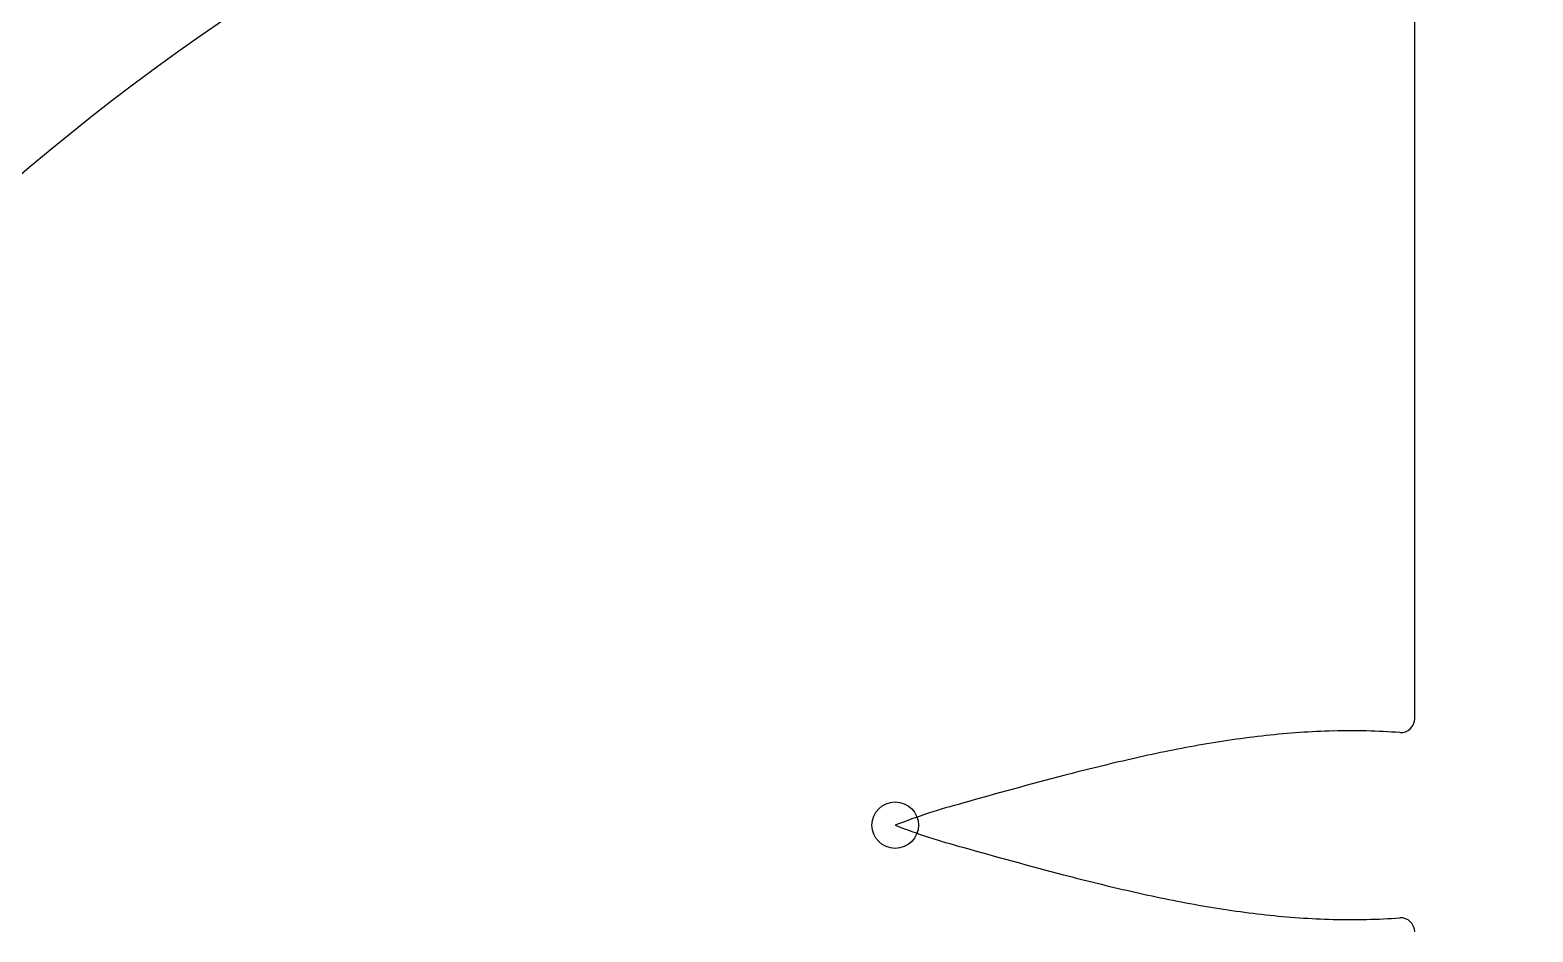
# Model space of a CAD drawing. Header units: millimetres. Extents: x -68 to 68, y -68 to 68.
# Drawn here: x -25.81 to 0.72, y 36.55 to 52.48 of the extents above; entities that cross this region are included whole.
import ezdxf

# ---------------------------------------------------------------- set-up
doc = ezdxf.new("R2010")
doc.units = ezdxf.units.MM
for name, color, linetype in [('CUT_INNER', 6, 'Continuous'), ('CUT_OUTER', 1, 'Continuous'), ('ENGRAVE', 7, 'Continuous')]:
    doc.layers.add(name, color=color, linetype=linetype)

msp = doc.modelspace()

# ---------------------------------------------------------------- linework, layer by layer
at = {"layer": 'CUT_INNER'}
msp.add_lwpolyline([(-1.368, 40.3213), (-1.368, 59.2249)], dxfattribs=at)
for centre, radius, start, end in [((-0.0004, 19.5461), 39.9617, 92.33418, 181.85354), ((-0.0002, -0.0001), 64.9798, 121.35855, 268.567248), ((-2.4427, 25.9716), 14.1324, 91.46083, 96.29821), ((-2.4993, 28.1498), 11.9534, 85.83006, 91.45564), ((-1.618, 40.3213), 0.25, 267.21661, 360), ((-0.7459, 15.0351), 25.2052, 100.13956, 102.90086), ((-2.0181, 22.1487), 17.9787, 96.30667, 100.13965), ((2.6221, 0.3048), 40.3156, 102.89271, 104.63408), ((12.2542, -36.6449), 78.5002, 104.622703, 105.972973), ((-6.7159, 28.7445), 10.4179, 104.63365, 111.51853), ((-6.7189, 48.1197), 10.409, 248.47999, 255.36349), ((13.4763, 117.9848), 83.1313, 254.063556, 255.33854), ((2.6306, 76.6019), 40.3508, 255.36455, 257.10295), ((-0.7409, 61.8618), 25.23, 257.09482, 259.85079), ((-2.0155, 54.7414), 17.9964, 259.85068, 263.67623), ((-2.4419, 50.9132), 14.1446, 263.68462, 268.51372), ((-2.4995, 48.7272), 11.9578, 268.51834, 274.16942), ((-1.618, 36.5513), 0.25, 360, 92.78339)]:
    msp.add_arc(centre, radius, start, end, dxfattribs=at)
at = {"layer": 'CUT_OUTER'}
msp.add_circle((0, 0), 68.4, dxfattribs=at)
at = {"layer": 'ENGRAVE'}
for centre, radius in [((0, 19.5457), 45.1196), ((-10.538, 38.4363), 0.4104)]:
    msp.add_circle(centre, radius, dxfattribs=at)

doc.saveas('drawing.dxf')
